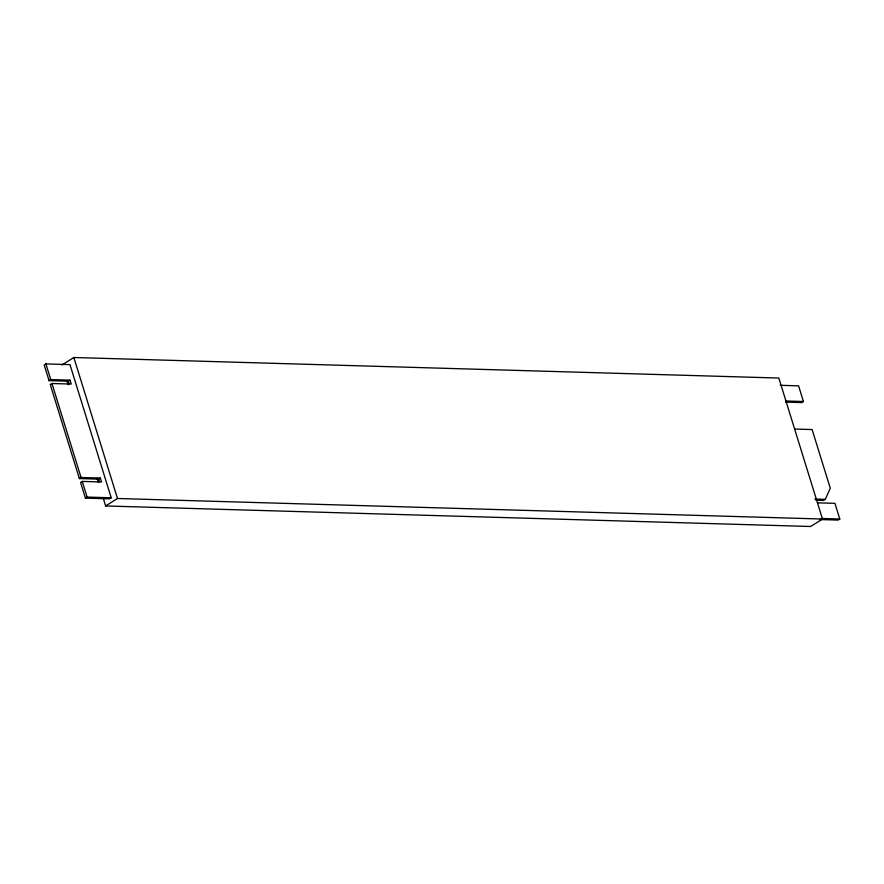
<?xml version="1.0" encoding="UTF-8"?>
<svg xmlns="http://www.w3.org/2000/svg" width="884" height="884" viewBox="0 0 884 884"><rect width="100%" height="100%" fill="white"/><g stroke="black" fill="none" stroke-linecap="round" stroke-linejoin="round"><path stroke-width="1.33" d="M815.799 500.178L823.59 500.41L825.28 499.338L830.286 488.255L812.109 429.547L794.572 429.038M45.891 363.91L44.2 364.981L49.051 380.65L68.322 381.203L70.013 380.142L71.228 384.054L51.957 383.501L50.266 384.562L79.361 478.564L98.632 479.128L100.323 478.056L101.538 481.979L82.267 481.415L80.577 482.476L85.416 498.145L109.505 498.841L111.196 497.78L69.98 364.617L45.891 363.91L50.742 379.579L70.013 380.142M61.99 364.959L73.847 357.501L778.837 378.043L822.485 519.041L810.628 526.499L105.638 505.957L103.196 498.057M49.051 380.65L50.742 379.579M79.361 478.564L81.052 477.493L100.323 478.056M85.416 498.145L87.118 497.084L111.196 497.78M105.638 505.957L117.495 498.499L822.485 519.041M780.218 385.302L798.584 385.844L803.423 401.513L801.733 402.574L785.544 402.098M817.413 502.83L834.949 503.339L839.8 519.007L838.109 520.068L819.744 519.538M785.887 400.993L803.423 401.513M814.904 499.04L825.28 499.338M821.435 518.477L839.8 519.007M73.847 357.501L117.495 498.499M68.322 381.203L69.129 383.822M98.632 479.128L99.439 481.736M66.886 380.772L68.112 384.728M97.074 478.288L98.301 482.244M51.957 383.501L81.052 477.493M82.267 481.415L87.118 497.084"/></g></svg>
